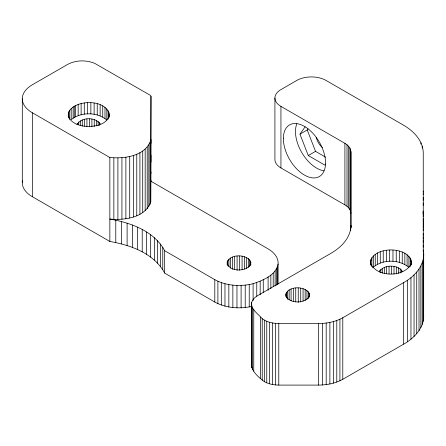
<?xml version="1.0" encoding="UTF-8"?>
<svg xmlns="http://www.w3.org/2000/svg" width="446" height="446" viewBox="0 0 446 446"><rect width="100%" height="100%" fill="white"/><g stroke="black" fill="none" stroke-linecap="round" stroke-linejoin="round"><path stroke-width="0.67" d="M150.977 181.41L150.977 180.022M150.977 173.416L150.977 172.067M150.977 162.143L150.977 155.096M150.977 143.4L150.977 139.414M164.674 273.108C154.026 253.339 130.723 245.116 109.85 241.453L32.335 196.703L32.335 112.76A34.27 19.786 0 0 1 32.335 84.779L67.675 64.386C75.909 60.004 86.162 59.848 94.736 63.36L150.33 95.321L150.977 96.213L150.737 202.021C145.034 217.854 124.473 220.424 109.85 219.07C130.723 222.732 154.026 230.956 164.674 250.724L164.674 273.108L214.805 302.048C225.988 308.136 239.508 309.128 251.806 306.38M350.93 227.867L350.93 151.712C350.84 147.977 347.952 145.095 344.909 143.322L280.941 106.388A20.561 11.869 0 0 1 280.941 89.601L296.885 80.397A20.561 11.869 0 0 1 325.965 80.397L403.184 124.975C413.342 130.784 423.126 140.512 423.254 152.956L423.254 251.957M423.254 247.195L423.254 244.793M423.254 242.925L423.254 240.968M423.254 240.857L423.254 240.204M423.254 239.089L423.254 236.865M423.254 235.365L423.254 233.464M423.254 230.409L423.254 228.709M423.254 227.583L423.254 225.548M423.254 224.494L423.254 223.563M423.254 222.47L423.254 221.857M423.254 221.428L423.254 218.534M423.254 216.801L423.254 215.15M423.254 214.721L423.254 211.109M423.254 205.311L423.254 203.002M423.254 200.254L423.254 198.983M423.254 198.292L423.254 197.377M423.254 194.673L423.254 193.737M423.254 192.259L423.254 191.657M423.254 191.423L423.254 191.033M350.924 227.421L350.93 225.397L350.668 230.208L350.668 228.848C348.856 239.825 340.075 248.032 330.854 253.378L257.47 295.748C254.41 297.532 251.499 300.442 251.444 304.2L251.444 365.759C252.737 372.6 259.081 377.533 264.322 381.665C268.726 384.084 273.788 385.037 278.778 385.093L318.561 385.093C326.924 385.026 335.442 383.421 342.79 379.295L403.675 344.145C414.763 337.962 425.595 326.394 423.432 312.735M423.254 249.877C426.203 263.948 415.181 276.269 403.675 282.591L342.79 317.742C335.442 321.861 326.924 323.473 318.561 323.534L278.778 323.534C272.98 323.462 266.959 322.224 262.226 318.712C258.429 314.207 252.224 310.466 251.444 304.2M227.125 261.83C227.226 272.545 249.487 272.629 250.947 262.549C248.171 253.216 226.652 253.4 227.125 264.545M285.774 293.775C285.875 304.49 308.141 304.573 309.596 294.494C306.815 285.145 285.228 285.345 285.774 296.54M150.737 202.021L150.977 96.213M109.359 114.343C107.837 125.047 93.95 127.043 85.097 126.263C77.833 125.7 66.22 121.122 68.74 111.974C75.458 98.666 108.824 98.979 109.359 116.322M411.268 264.969C413.526 245.077 369.087 244.926 370.453 264.489M251.444 365.759L251.689 363.891M164.674 250.724L214.805 279.664C226.39 285.97 240.422 286.789 253.099 283.717C262.923 280.311 275.756 275.5 278.087 264.071M32.335 112.76L109.85 157.516C124.473 158.871 145.034 156.295 150.737 140.462M411.268 263.647C404.594 277.629 376.53 277.691 370.453 263.173M76.952 124.696C81.3 116.813 95.299 116.869 100.383 123.982M379.278 271.625C384.012 264.283 397.458 264.361 402.493 271.38M325.652 164.005L324.861 165.131L308.264 155.548L299.963 134.157L305.103 126.848M299.963 134.157L307.233 129.964L308.024 128.838M372.577 267.89C382.088 258.975 399.075 259.076 408.921 267.444L408.921 256.255M106.811 108.857L106.811 120.052C97.183 111.84 81.072 111.734 71.204 119.634L71.204 108.445M308.264 155.548L315.534 151.35L325.608 157.17M274.92 97.997L274.92 159.551A20.561 11.869 0 0 0 280.941 167.947L344.909 204.876C347.952 206.649 350.84 209.536 350.93 213.272M150.977 181.26L268.113 248.885C272.863 251.655 277.379 255.959 278.087 261.679L278.087 284.069M307.233 129.964L315.534 151.35M423.048 211.755L423.254 214.515M350.668 228.848L350.679 230.225M423.7 253.127L423.678 317.937M423.198 259.622L423.198 321.181M422.217 146.087L422.217 148.161M422.25 262.833L422.25 324.387M420.924 142.714L420.924 144.097M420.857 265.989L420.857 327.542M419.011 269.066L419.011 330.62M416.737 272.043L416.737 333.597M414.05 274.903L414.05 336.462M411.134 259.84L411.134 264.45M410.961 277.629L410.961 339.183M410.275 257.994L410.275 266.557M407.493 280.2L407.493 341.753M407.092 254.66L407.092 265.855M404.851 253.256L404.851 264.45M403.675 282.591L403.675 344.145M402.247 252.079L402.247 263.268M401.595 270.031L401.595 272.099M400.229 268.815L400.229 272.958M399.348 251.159L399.348 262.348M398.456 267.795L398.456 273.314M396.355 267.003L396.355 273.905M396.232 250.518L396.232 261.707M394.013 266.485L394.013 274.073M392.976 250.173L392.976 261.362M391.538 266.256L391.538 273.85M389.67 250.134L389.67 261.323M389.035 266.334L389.035 273.922M386.61 266.708L386.61 273.61M386.392 250.401L386.392 261.596M384.38 267.366L384.38 273.576M383.231 250.97L383.231 262.159M382.428 268.28L382.428 273.108M380.851 269.401L380.851 272.852M380.271 251.823L380.271 263.017M379.713 270.694L379.713 272.071M377.589 252.938L377.589 264.132M375.248 254.292L375.248 265.481M373.313 255.842L373.313 267.031M371.836 257.548L371.836 266.769M370.849 259.371L370.849 265.298M350.93 151.712L350.93 227.432M350.679 149.856L350.679 211.41M349.926 148.044L349.926 209.603M348.688 146.327L348.688 207.881M347.005 144.738L347.005 206.292M344.909 143.322L344.909 204.876M342.79 317.742L342.79 379.295M339.924 319.219L339.924 380.778M336.791 320.507L336.791 382.06M333.43 321.577L333.43 383.131M329.878 322.425L329.878 383.984M326.188 323.038L326.188 384.597M322.397 323.411L322.397 384.97M318.561 323.534L318.561 385.093M309.596 294.494L309.596 296.568M309.206 293.067L309.206 297.214M308.309 291.712L308.309 298.63M306.943 290.502L306.943 299.489M305.17 289.476L305.17 300.543M303.063 288.69L303.063 301.139M300.727 288.172L300.727 302.003M298.246 287.943L298.246 302.466M295.743 288.016L295.743 301.853M293.323 288.395L293.323 301.535M291.087 289.053L291.087 300.81M289.142 289.961L289.142 299.645M287.558 291.087L287.558 299.389M286.421 292.375L286.421 297.911M280.941 106.388L280.941 167.947M278.778 323.534L278.778 385.093M277.585 266.44L277.585 284.754M276.598 268.765L276.598 285.044M275.583 323.395L275.583 384.948M275.126 270.995L275.126 285.919M273.203 273.114L273.203 286.678M272.467 322.965L272.467 384.519M270.856 275.076L270.856 288.646M269.507 322.263L269.507 383.816M268.113 276.866L268.113 290.43M266.769 321.304L266.769 382.858M264.322 320.105L264.322 381.665M263.263 279.664L263.263 292.554M262.226 318.712L262.226 380.265M260.536 317.139L260.536 378.693M260.169 281.248L260.169 294.817M256.762 282.608L256.762 296.172M253.763 309.619L253.763 371.172M253.099 283.717L253.099 300.671M252.497 307.891L252.497 369.444M251.689 302.332L251.717 367.627M250.819 263.999L250.819 265.353M250.557 261.122L250.557 265.192M249.66 259.767L249.66 266.552M249.23 284.565L249.23 306.948M248.294 258.557L248.294 267.371M246.521 257.532L246.521 268.386M245.211 285.133L245.211 307.517M244.414 256.745L244.414 268.955M242.072 256.221L242.072 269.791M241.102 285.423L241.102 307.807M239.597 255.998L239.597 270.243M237.094 256.071L237.094 270.315M236.965 285.423L236.965 307.807M234.674 256.45L234.674 269.334M232.857 285.133L232.857 307.517M232.438 257.108L232.438 269.317M230.487 258.017L230.487 268.191M228.91 259.143L228.91 266.602M228.837 284.565L228.837 306.948M227.772 260.431L227.772 265.855M224.968 283.717L224.968 306.101M221.305 282.608L221.305 304.992M217.899 281.248L217.899 303.631M214.805 279.664L214.805 302.048M162.768 247.296L162.768 269.679M160.398 243.968L160.398 266.351M157.583 240.756L157.583 263.14M154.333 237.685L154.333 260.068M150.676 234.774L150.676 257.158M150.023 142.765L150.023 204.318M148.841 145L148.841 206.554M147.219 147.135L147.219 208.695M146.628 232.031L146.628 254.415M145.167 149.148L145.167 210.707M142.72 151.01L142.72 212.564M142.224 229.489L142.224 251.873M139.91 152.694L139.91 214.247M137.48 227.153L137.48 249.537M136.771 154.171L136.771 215.725M133.36 155.42L133.36 216.979M132.434 225.04L132.434 247.424M129.714 156.435L129.714 217.988M127.11 223.167L127.11 245.551M125.889 157.193L125.889 218.746M121.931 157.683L121.931 219.242M121.552 221.539L121.552 243.923M117.9 157.906L117.9 219.46M115.787 220.173L115.787 242.557M113.858 157.845L113.858 219.404M109.85 157.516L109.85 241.453M109.025 112.448L109.025 117.711M108.166 110.602L108.166 119.16M104.983 107.263L104.983 118.458M102.742 105.858L102.742 117.053M100.138 104.682L100.138 115.871M99.486 122.633L99.486 125.404M98.12 121.418L98.12 125.577M97.239 103.762L97.239 114.951M96.347 120.398L96.347 125.939M94.245 119.606L94.245 126.536M94.123 103.121L94.123 114.31M91.904 119.088L91.904 126.709M90.867 102.775L90.867 113.964M89.429 118.859L89.429 126.48M87.561 102.736L87.561 113.925M86.925 118.937L86.925 126.558M84.5 119.311L84.5 126.24M84.283 103.004L84.283 114.198M82.27 119.968L82.27 126.207M81.122 103.572L81.122 114.767M80.319 120.883L80.319 125.727M78.741 122.003L78.741 124.774M78.161 104.425L78.161 115.62M77.604 123.297L77.604 124.679M75.48 105.54L75.48 116.735M74.259 106.193L74.259 117.382M73.138 106.895L73.138 118.084M69.727 110.151L69.727 119.372M68.74 111.974L68.74 117.9M68.277 113.869L68.277 116.501M22.3 98.772L22.3 182.709M323.986 170.812A29.815 17.21 60 0 1 301.652 152.348A29.815 17.21 60 0 1 296.83 123.782M322.397 147.514A10.966 6.333 60 0 1 316.303 137.351M32.335 196.703A34.27 19.786 0 0 1 22.467 180.769M283.366 138.567A29.815 17.21 60 0 0 314.988 177.904A29.815 17.21 60 0 0 314.988 135.74A29.815 17.21 60 0 0 283.366 138.567"/></g></svg>
